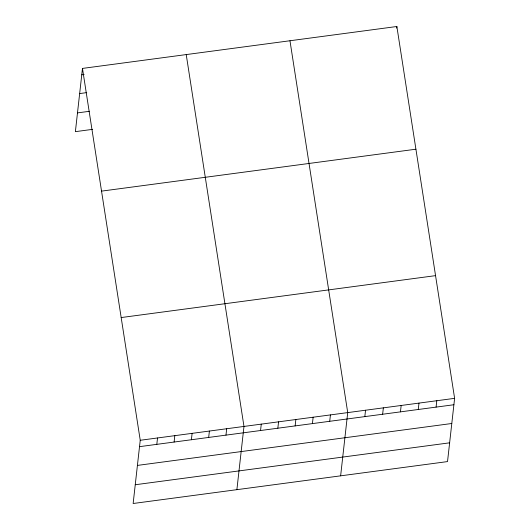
<?xml version="1.0" encoding="UTF-8"?>
<svg xmlns="http://www.w3.org/2000/svg" width="530" height="530" viewBox="0 0 530 530"><rect width="100%" height="100%" fill="white"/><g stroke="black" fill="none" stroke-linecap="round" stroke-linejoin="round"><path stroke-width="0.79" d="M82.475 68.416L140.238 440.271L133.143 503.5L447.525 461.584L454.614 398.348L396.857 26.5L82.475 68.416L75.386 131.652L92.677 129.346M156.807 444.352L157.529 437.966M174.098 442.046L174.82 435.66M191.39 439.741L192.112 433.354M208.681 437.435L209.396 431.049M225.972 435.13L226.688 428.743M236.89 489.667L243.979 426.438L186.222 54.583M260.555 430.519L261.27 424.132M277.846 428.214L278.561 421.827M295.137 425.908L295.853 419.522M312.428 423.602L313.144 417.216M329.72 421.297L330.435 414.91M340.631 475.834L347.726 412.605L289.97 40.75M396.678 28.097L396.857 26.5M364.825 416.62L365.541 410.227M382.64 414.241L383.356 407.855M400.455 411.863L401.17 405.476M418.269 409.491L418.985 403.105M436.084 407.113L436.8 400.726M81.759 74.809L84.118 74.492M79.659 93.565L86.728 92.624M77.493 112.89L89.278 111.32M101.535 191.131L415.917 149.208M121.178 317.556L435.554 275.64M140.238 440.271L454.614 398.348M139.522 446.658L453.899 404.741M137.416 465.413L451.792 423.496M135.249 484.745L449.625 442.822"/></g></svg>
